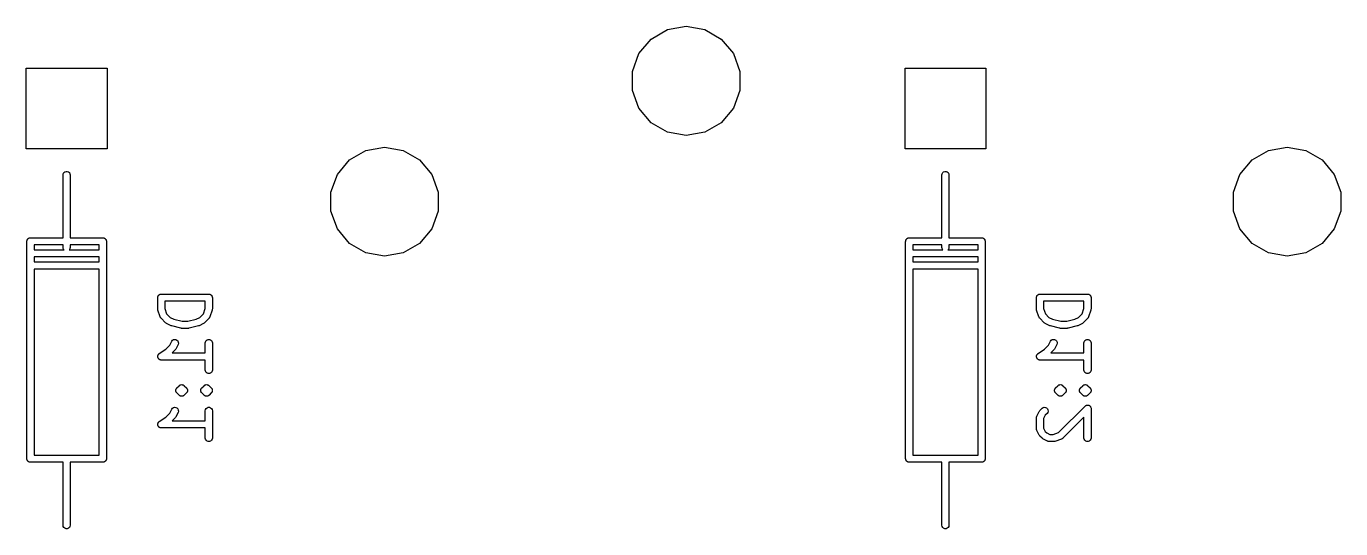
# Model space of a CAD drawing. Extents: x 17 to 273, y -105 to -8.
# Drawn here: x 48.65 to 76.32, y -83.34 to -72.77 of the extents above; entities that cross this region are included whole.
import ezdxf

# ---------------------------------------------------------------- set-up
doc = ezdxf.new("R2010")
doc.units = 0
doc.header["$MEASUREMENT"] = 0
doc.layers.add('BLACK', color=7, linetype='CONTINUOUS')

msp = doc.modelspace()

# ---------------------------------------------------------------- linework, layer by layer
at = {"layer": 'Black'}
for p, q in [((62.1476, -72.8418), (62.54, -72.7726)), ((62.54, -72.7726), (62.9324, -72.8418)), ((61.5464, -73.3463), (61.8025, -73.0411)), ((61.8025, -73.0411), (62.1476, -72.8418)), ((62.9324, -72.8418), (63.2775, -73.0411)), ((63.2775, -73.0411), (63.5336, -73.3463)), ((61.4101, -73.7208), (61.5464, -73.3463)), ((63.5336, -73.3463), (63.6699, -73.7208)), ((48.6478, -75.3501), (48.6478, -73.6509)), ((48.6478, -73.6509), (50.3471, -73.6509)), ((50.3471, -73.6509), (50.3471, -75.3501)), ((61.4101, -74.1192), (61.4101, -73.7208)), ((63.6699, -73.7208), (63.6699, -74.1192)), ((67.1478, -75.3501), (67.1478, -73.6509)), ((67.1478, -73.6509), (68.8471, -73.6509)), ((68.8471, -73.6509), (68.8471, -75.3501)), ((61.5464, -74.4937), (61.4101, -74.1192)), ((63.6699, -74.1192), (63.5336, -74.4937)), ((61.8025, -74.7989), (61.5464, -74.4937)), ((63.5336, -74.4937), (63.2775, -74.7989)), ((62.1476, -74.9982), (61.8025, -74.7989)), ((63.2775, -74.7989), (62.9324, -74.9982)), ((62.54, -75.0674), (62.1476, -74.9982)), ((62.9324, -74.9982), (62.54, -75.0674)), ((50.3471, -75.3501), (48.6478, -75.3501)), ((55.4525, -75.5811), (55.7976, -75.3818)), ((55.7976, -75.3818), (56.19, -75.3126)), ((56.19, -75.3126), (56.5824, -75.3818)), ((56.5824, -75.3818), (56.9275, -75.5811)), ((68.8471, -75.3501), (67.1478, -75.3501)), ((74.4525, -75.5811), (74.7976, -75.3818)), ((74.7976, -75.3818), (75.19, -75.3126)), ((75.19, -75.3126), (75.5824, -75.3818)), ((75.5824, -75.3818), (75.9275, -75.5811)), ((55.1964, -75.8863), (55.4525, -75.5811)), ((56.9275, -75.5811), (57.1836, -75.8863)), ((74.1964, -75.8863), (74.4525, -75.5811)), ((75.9275, -75.5811), (76.1836, -75.8863)), ((49.4225, -75.8975), (49.427, -75.8719)), ((49.4225, -77.2195), (49.4225, -75.8975)), ((49.427, -75.8719), (49.44, -75.8493)), ((49.44, -75.8493), (49.46, -75.8326)), ((49.46, -75.8326), (49.4844, -75.8237)), ((49.4844, -75.8237), (49.5105, -75.8237)), ((49.5105, -75.8237), (49.535, -75.8326)), ((49.535, -75.8326), (49.5549, -75.8493)), ((49.5549, -75.8493), (49.5679, -75.8719)), ((49.5679, -75.8719), (49.5725, -75.8975)), ((49.5725, -75.8975), (49.5725, -77.2195)), ((55.0601, -76.2608), (55.1964, -75.8863)), ((57.1836, -75.8863), (57.3199, -76.2608)), ((67.9225, -75.8975), (67.927, -75.8719)), ((67.9225, -77.2195), (67.9225, -75.8975)), ((67.927, -75.8719), (67.94, -75.8493)), ((67.94, -75.8493), (67.96, -75.8326)), ((67.96, -75.8326), (67.9844, -75.8237)), ((67.9844, -75.8237), (68.0105, -75.8237)), ((68.0105, -75.8237), (68.035, -75.8326)), ((68.035, -75.8326), (68.0549, -75.8493)), ((68.0549, -75.8493), (68.0679, -75.8719)), ((68.0679, -75.8719), (68.0725, -75.8975)), ((68.0725, -75.8975), (68.0725, -77.2195)), ((74.0601, -76.2608), (74.1964, -75.8863)), ((76.1836, -75.8863), (76.3199, -76.2608)), ((55.0601, -76.6592), (55.0601, -76.2608)), ((57.3199, -76.2608), (57.3199, -76.6592)), ((74.0601, -76.6592), (74.0601, -76.2608)), ((76.3199, -76.2608), (76.3199, -76.6592)), ((55.1964, -77.0337), (55.0601, -76.6592)), ((57.3199, -76.6592), (57.1836, -77.0337)), ((74.1964, -77.0337), (74.0601, -76.6592)), ((76.3199, -76.6592), (76.1836, -77.0337)), ((55.4525, -77.3389), (55.1964, -77.0337)), ((57.1836, -77.0337), (56.9275, -77.3389)), ((74.4525, -77.3389), (74.1964, -77.0337)), ((76.1836, -77.0337), (75.9275, -77.3389)), ((48.6605, -77.2945), (48.6616, -77.2881)), ((48.6605, -81.8665), (48.6605, -77.2945)), ((48.6616, -77.2815), (48.6638, -77.2753)), ((48.6616, -77.2881), (48.6616, -77.2815)), ((48.6638, -77.2753), (48.665, -77.2689)), ((48.665, -77.2689), (48.6683, -77.2632)), ((48.6683, -77.2632), (48.6705, -77.257)), ((48.6705, -77.257), (48.6747, -77.252)), ((48.6747, -77.252), (48.678, -77.2463)), ((48.678, -77.2463), (48.683, -77.2421)), ((48.683, -77.2421), (48.6873, -77.2371)), ((48.6873, -77.2371), (48.6929, -77.2338)), ((48.6929, -77.2338), (48.698, -77.2296)), ((48.698, -77.2296), (48.7041, -77.2273)), ((48.7041, -77.2273), (48.7098, -77.224)), ((48.7098, -77.224), (48.7163, -77.2229)), ((48.7163, -77.2229), (48.7224, -77.2207)), ((48.7224, -77.2207), (48.729, -77.2207)), ((48.729, -77.2207), (48.7355, -77.2195)), ((48.7355, -77.2195), (49.4225, -77.2195)), ((48.8105, -77.3695), (48.8105, -77.4735)), ((49.4225, -77.3695), (48.8105, -77.3695)), ((48.8105, -77.4735), (49.4445, -77.4735)), ((49.4225, -77.4215), (49.4225, -77.3695)), ((49.427, -77.4472), (49.4225, -77.4215)), ((49.44, -77.4697), (49.427, -77.4472)), ((49.4445, -77.4735), (49.44, -77.4697)), ((49.5549, -77.4697), (49.5504, -77.4735)), ((49.5504, -77.4735), (50.1845, -77.4735)), ((49.5679, -77.4472), (49.5549, -77.4697)), ((49.5725, -77.4215), (49.5679, -77.4472)), ((49.5725, -77.2195), (50.2595, -77.2195)), ((49.5725, -77.3695), (49.5725, -77.4215)), ((50.1845, -77.3695), (49.5725, -77.3695)), ((50.1845, -77.4735), (50.1845, -77.3695)), ((50.2595, -77.2195), (50.2659, -77.2207)), ((50.2659, -77.2207), (50.2725, -77.2207)), ((50.2725, -77.2207), (50.2787, -77.2229)), ((50.2787, -77.2229), (50.2851, -77.224)), ((50.2851, -77.224), (50.2908, -77.2273)), ((50.2908, -77.2273), (50.297, -77.2296)), ((50.297, -77.2296), (50.302, -77.2338)), ((50.302, -77.2338), (50.3077, -77.2371)), ((50.3077, -77.2371), (50.3119, -77.2421)), ((50.3119, -77.2421), (50.3169, -77.2463)), ((50.3169, -77.2463), (50.3202, -77.252)), ((50.3202, -77.252), (50.3244, -77.257)), ((50.3244, -77.257), (50.3267, -77.2632)), ((50.3267, -77.2632), (50.3299, -77.2689)), ((50.3299, -77.2689), (50.3311, -77.2753)), ((50.3311, -77.2753), (50.3333, -77.2815)), ((50.3333, -77.2815), (50.3333, -77.2881)), ((50.3333, -77.2881), (50.3345, -77.2945)), ((50.3345, -77.2945), (50.3345, -81.8665)), ((55.7976, -77.5382), (55.4525, -77.3389)), ((56.9275, -77.3389), (56.5824, -77.5382)), ((67.1605, -77.2945), (67.1616, -77.2881)), ((67.1605, -81.8665), (67.1605, -77.2945)), ((67.1616, -77.2815), (67.1638, -77.2753)), ((67.1616, -77.2881), (67.1616, -77.2815)), ((67.1638, -77.2753), (67.165, -77.2689)), ((67.165, -77.2689), (67.1683, -77.2632)), ((67.1683, -77.2632), (67.1705, -77.257)), ((67.1705, -77.257), (67.1747, -77.252)), ((67.1747, -77.252), (67.178, -77.2463)), ((67.178, -77.2463), (67.183, -77.2421)), ((67.183, -77.2421), (67.1873, -77.2371)), ((67.1873, -77.2371), (67.1929, -77.2338)), ((67.1929, -77.2338), (67.198, -77.2296)), ((67.198, -77.2296), (67.2041, -77.2273)), ((67.2041, -77.2273), (67.2098, -77.224)), ((67.2098, -77.224), (67.2163, -77.2229)), ((67.2163, -77.2229), (67.2224, -77.2207)), ((67.2224, -77.2207), (67.229, -77.2207)), ((67.229, -77.2207), (67.2355, -77.2195)), ((67.2355, -77.2195), (67.9225, -77.2195)), ((67.3105, -77.3695), (67.3105, -77.4735)), ((67.9225, -77.3695), (67.3105, -77.3695)), ((67.3105, -77.4735), (67.9445, -77.4735)), ((67.9225, -77.4215), (67.9225, -77.3695)), ((67.927, -77.4472), (67.9225, -77.4215)), ((67.94, -77.4697), (67.927, -77.4472)), ((67.9445, -77.4735), (67.94, -77.4697)), ((68.0549, -77.4697), (68.0504, -77.4735)), ((68.0504, -77.4735), (68.6845, -77.4735)), ((68.0679, -77.4472), (68.0549, -77.4697)), ((68.0725, -77.4215), (68.0679, -77.4472)), ((68.0725, -77.2195), (68.7595, -77.2195)), ((68.0725, -77.3695), (68.0725, -77.4215)), ((68.6845, -77.3695), (68.0725, -77.3695)), ((68.6845, -77.4735), (68.6845, -77.3695)), ((68.7595, -77.2195), (68.7659, -77.2207)), ((68.7659, -77.2207), (68.7725, -77.2207)), ((68.7725, -77.2207), (68.7787, -77.2229)), ((68.7787, -77.2229), (68.7851, -77.224)), ((68.7851, -77.224), (68.7908, -77.2273)), ((68.7908, -77.2273), (68.797, -77.2296)), ((68.797, -77.2296), (68.802, -77.2338)), ((68.802, -77.2338), (68.8077, -77.2371)), ((68.8077, -77.2371), (68.8119, -77.2421)), ((68.8119, -77.2421), (68.8169, -77.2463)), ((68.8169, -77.2463), (68.8202, -77.252)), ((68.8202, -77.252), (68.8244, -77.257)), ((68.8244, -77.257), (68.8267, -77.2632)), ((68.8267, -77.2632), (68.8299, -77.2689)), ((68.8299, -77.2689), (68.8311, -77.2753)), ((68.8311, -77.2753), (68.8333, -77.2815)), ((68.8333, -77.2815), (68.8333, -77.2881)), ((68.8333, -77.2881), (68.8345, -77.2945)), ((68.8345, -77.2945), (68.8345, -81.8665)), ((74.7976, -77.5382), (74.4525, -77.3389)), ((75.9275, -77.3389), (75.5824, -77.5382)), ((48.8105, -77.6235), (48.8105, -77.7275)), ((50.1845, -77.6235), (48.8105, -77.6235)), ((48.8105, -77.7275), (50.1845, -77.7275)), ((50.1845, -77.7275), (50.1845, -77.6235)), ((56.19, -77.6074), (55.7976, -77.5382)), ((56.5824, -77.5382), (56.19, -77.6074)), ((67.3105, -77.6235), (67.3105, -77.7275)), ((68.6845, -77.6235), (67.3105, -77.6235)), ((67.3105, -77.7275), (68.6845, -77.7275)), ((68.6845, -77.7275), (68.6845, -77.6235)), ((75.19, -77.6074), (74.7976, -77.5382)), ((75.5824, -77.5382), (75.19, -77.6074)), ((48.8105, -77.8775), (48.8105, -81.7915)), ((50.1845, -77.8775), (48.8105, -77.8775)), ((50.1845, -81.7915), (50.1845, -77.8775)), ((67.3105, -77.8775), (67.3105, -81.7915)), ((68.6845, -77.8775), (67.3105, -77.8775)), ((68.6845, -81.7915), (68.6845, -77.8775)), ((51.4148, -78.4781), (51.416, -78.4717)), ((51.4148, -78.7162), (51.4148, -78.4781)), ((51.416, -78.4651), (51.4182, -78.4589)), ((51.416, -78.4717), (51.416, -78.4651)), ((51.4182, -78.4589), (51.4194, -78.4525)), ((51.4194, -78.4525), (51.4226, -78.4468)), ((51.4226, -78.4468), (51.4249, -78.4406)), ((51.4249, -78.4406), (51.4291, -78.4356)), ((51.4291, -78.4356), (51.4324, -78.4299)), ((51.4324, -78.4299), (51.4374, -78.4257)), ((51.4374, -78.4257), (51.4416, -78.4207)), ((51.4416, -78.4207), (51.4473, -78.4174)), ((51.4473, -78.4174), (51.4523, -78.4132)), ((51.4523, -78.4132), (51.4585, -78.4109)), ((51.4585, -78.4109), (51.4642, -78.4077)), ((51.4642, -78.4077), (51.4706, -78.4065)), ((51.4706, -78.4065), (51.4768, -78.4043)), ((51.4768, -78.4043), (51.4834, -78.4043)), ((51.4834, -78.4043), (51.4898, -78.4031)), ((51.4898, -78.4031), (52.4898, -78.4031)), ((51.5648, -78.5531), (51.5648, -78.7041)), ((52.4148, -78.5531), (51.5648, -78.5531)), ((52.4148, -78.7041), (52.4148, -78.5531)), ((52.4898, -78.4031), (52.4963, -78.4043)), ((52.4963, -78.4043), (52.5029, -78.4043)), ((52.5029, -78.4043), (52.509, -78.4065)), ((52.509, -78.4065), (52.5155, -78.4077)), ((52.5155, -78.4077), (52.5212, -78.4109)), ((52.5212, -78.4109), (52.5273, -78.4132)), ((52.5273, -78.4132), (52.5324, -78.4174)), ((52.5324, -78.4174), (52.538, -78.4207)), ((52.538, -78.4207), (52.5423, -78.4257)), ((52.5423, -78.4257), (52.5473, -78.4299)), ((52.5473, -78.4299), (52.5506, -78.4356)), ((52.5506, -78.4356), (52.5548, -78.4406)), ((52.5548, -78.4406), (52.557, -78.4468)), ((52.557, -78.4468), (52.5603, -78.4525)), ((52.5603, -78.4525), (52.5615, -78.4589)), ((52.5615, -78.4589), (52.5637, -78.4651)), ((52.5637, -78.4651), (52.5637, -78.4717)), ((52.5637, -78.4717), (52.5648, -78.4781)), ((52.5648, -78.4781), (52.5648, -78.7162)), ((69.9148, -78.4781), (69.916, -78.4717)), ((69.9148, -78.7162), (69.9148, -78.4781)), ((69.916, -78.4651), (69.9182, -78.4589)), ((69.916, -78.4717), (69.916, -78.4651)), ((69.9182, -78.4589), (69.9194, -78.4525)), ((69.9194, -78.4525), (69.9226, -78.4468)), ((69.9226, -78.4468), (69.9249, -78.4406)), ((69.9249, -78.4406), (69.9291, -78.4356)), ((69.9291, -78.4356), (69.9324, -78.4299)), ((69.9324, -78.4299), (69.9374, -78.4257)), ((69.9374, -78.4257), (69.9416, -78.4207)), ((69.9416, -78.4207), (69.9473, -78.4174)), ((69.9473, -78.4174), (69.9523, -78.4132)), ((69.9523, -78.4132), (69.9585, -78.4109)), ((69.9585, -78.4109), (69.9642, -78.4077)), ((69.9642, -78.4077), (69.9706, -78.4065)), ((69.9706, -78.4065), (69.9768, -78.4043)), ((69.9768, -78.4043), (69.9834, -78.4043)), ((69.9834, -78.4043), (69.9898, -78.4031)), ((69.9898, -78.4031), (70.9898, -78.4031)), ((70.0648, -78.5531), (70.0648, -78.7041)), ((70.9148, -78.5531), (70.0648, -78.5531)), ((70.9148, -78.7041), (70.9148, -78.5531)), ((70.9898, -78.4031), (70.9963, -78.4043)), ((70.9963, -78.4043), (71.0029, -78.4043)), ((71.0029, -78.4043), (71.009, -78.4065)), ((71.009, -78.4065), (71.0155, -78.4077)), ((71.0155, -78.4077), (71.0212, -78.4109)), ((71.0212, -78.4109), (71.0273, -78.4132)), ((71.0273, -78.4132), (71.0324, -78.4174)), ((71.0324, -78.4174), (71.038, -78.4207)), ((71.038, -78.4207), (71.0423, -78.4257)), ((71.0423, -78.4257), (71.0473, -78.4299)), ((71.0473, -78.4299), (71.0506, -78.4356)), ((71.0506, -78.4356), (71.0548, -78.4406)), ((71.0548, -78.4406), (71.057, -78.4468)), ((71.057, -78.4468), (71.0603, -78.4525)), ((71.0603, -78.4525), (71.0615, -78.4589)), ((71.0615, -78.4589), (71.0637, -78.4651)), ((71.0637, -78.4651), (71.0637, -78.4717)), ((71.0637, -78.4717), (71.0648, -78.4781)), ((71.0648, -78.4781), (71.0648, -78.7162)), ((51.4169, -78.7281), (51.4148, -78.7162)), ((51.4187, -78.74), (51.4169, -78.7281)), ((51.4663, -78.8828), (51.4187, -78.74)), ((51.5648, -78.7041), (51.603, -78.8186)), ((51.603, -78.8186), (51.6771, -78.8927)), ((52.3026, -78.8927), (52.3767, -78.8186)), ((52.3767, -78.8186), (52.4148, -78.7041)), ((52.561, -78.74), (52.5134, -78.8828)), ((52.5628, -78.7281), (52.561, -78.74)), ((52.5648, -78.7162), (52.5628, -78.7281)), ((69.9169, -78.7281), (69.9148, -78.7162)), ((69.9187, -78.74), (69.9169, -78.7281)), ((69.9663, -78.8828), (69.9187, -78.74)), ((70.0648, -78.7041), (70.103, -78.8186)), ((70.103, -78.8186), (70.1771, -78.8927)), ((70.8026, -78.8927), (70.8767, -78.8186)), ((70.8767, -78.8186), (70.9148, -78.7041)), ((71.061, -78.74), (71.0134, -78.8828)), ((71.0628, -78.7281), (71.061, -78.74)), ((71.0648, -78.7162), (71.0628, -78.7281)), ((51.4684, -78.8866), (51.4663, -78.8828)), ((51.4695, -78.8908), (51.4684, -78.8866)), ((51.4745, -78.898), (51.4695, -78.8908)), ((51.4787, -78.9057), (51.4745, -78.898)), ((51.4819, -78.9086), (51.4787, -78.9057)), ((51.4844, -78.9121), (51.4819, -78.9086)), ((51.5797, -79.0074), (51.4844, -78.9121)), ((51.5895, -79.0143), (51.5797, -79.0074)), ((51.5992, -79.0214), (51.5895, -79.0143)), ((51.6944, -79.069), (51.5992, -79.0214)), ((51.6771, -78.8927), (51.7541, -78.9312)), ((51.7023, -79.0714), (51.6944, -79.069)), ((51.7097, -79.0747), (51.7023, -79.0714)), ((51.9002, -79.1223), (51.7097, -79.0747)), ((51.7541, -78.9312), (51.9276, -78.9746)), ((51.9094, -79.123), (51.9002, -79.1223)), ((51.9184, -79.1246), (51.9094, -79.123)), ((52.0613, -79.1246), (51.9184, -79.1246)), ((51.9276, -78.9746), (52.052, -78.9746)), ((52.052, -78.9746), (52.2256, -78.9312)), ((52.0703, -79.123), (52.0613, -79.1246)), ((52.0795, -79.1223), (52.0703, -79.123)), ((52.2699, -79.0747), (52.0795, -79.1223)), ((52.2256, -78.9312), (52.3026, -78.8927)), ((52.2774, -79.0714), (52.2699, -79.0747)), ((52.2853, -79.069), (52.2774, -79.0714)), ((52.3805, -79.0214), (52.2853, -79.069)), ((52.3902, -79.0142), (52.3805, -79.0214)), ((52.4, -79.0074), (52.3902, -79.0142)), ((52.4953, -78.9121), (52.4, -79.0074)), ((52.4977, -78.9086), (52.4953, -78.9121)), ((52.501, -78.9057), (52.4977, -78.9086)), ((52.5052, -78.898), (52.501, -78.9057)), ((52.5102, -78.8908), (52.5052, -78.898)), ((52.5113, -78.8866), (52.5102, -78.8908)), ((52.5134, -78.8828), (52.5113, -78.8866)), ((69.9684, -78.8866), (69.9663, -78.8828)), ((69.9695, -78.8908), (69.9684, -78.8866)), ((69.9745, -78.898), (69.9695, -78.8908)), ((69.9787, -78.9057), (69.9745, -78.898)), ((69.9819, -78.9086), (69.9787, -78.9057)), ((69.9844, -78.9121), (69.9819, -78.9086)), ((70.0797, -79.0074), (69.9844, -78.9121)), ((70.0895, -79.0143), (70.0797, -79.0074)), ((70.0992, -79.0214), (70.0895, -79.0143)), ((70.1944, -79.069), (70.0992, -79.0214)), ((70.1771, -78.8927), (70.2541, -78.9312)), ((70.2023, -79.0714), (70.1944, -79.069)), ((70.2097, -79.0747), (70.2023, -79.0714)), ((70.4002, -79.1223), (70.2097, -79.0747)), ((70.2541, -78.9312), (70.4276, -78.9746)), ((70.4094, -79.123), (70.4002, -79.1223)), ((70.4184, -79.1246), (70.4094, -79.123)), ((70.5613, -79.1246), (70.4184, -79.1246)), ((70.4276, -78.9746), (70.552, -78.9746)), ((70.552, -78.9746), (70.7256, -78.9312)), ((70.5703, -79.123), (70.5613, -79.1246)), ((70.5795, -79.1223), (70.5703, -79.123)), ((70.7699, -79.0747), (70.5795, -79.1223)), ((70.7256, -78.9312), (70.8026, -78.8927)), ((70.7774, -79.0714), (70.7699, -79.0747)), ((70.7853, -79.069), (70.7774, -79.0714)), ((70.8805, -79.0214), (70.7853, -79.069)), ((70.8902, -79.0142), (70.8805, -79.0214)), ((70.9, -79.0074), (70.8902, -79.0142)), ((70.9953, -78.9121), (70.9, -79.0074)), ((70.9977, -78.9086), (70.9953, -78.9121)), ((71.001, -78.9057), (70.9977, -78.9086)), ((71.0052, -78.898), (71.001, -78.9057)), ((71.0102, -78.8908), (71.0052, -78.898)), ((71.0113, -78.8866), (71.0102, -78.8908)), ((71.0134, -78.8828), (71.0113, -78.8866)), ((51.6663, -79.4813), (51.7085, -79.397)), ((51.7085, -79.397), (51.724, -79.3761)), ((51.724, -79.3761), (51.7457, -79.3617)), ((51.7457, -79.3617), (51.7711, -79.3557)), ((51.7711, -79.3557), (51.7969, -79.3586)), ((51.7969, -79.3586), (51.8202, -79.3703)), ((51.8202, -79.3703), (51.8381, -79.3892)), ((51.8381, -79.3892), (51.8485, -79.4131)), ((51.8485, -79.4131), (51.8501, -79.4391)), ((52.4148, -79.4305), (52.4194, -79.4049)), ((52.4194, -79.4049), (52.4324, -79.3823)), ((52.4324, -79.3823), (52.4523, -79.3656)), ((52.4523, -79.3656), (52.4768, -79.3567)), ((52.4768, -79.3567), (52.5029, -79.3567)), ((52.5029, -79.3567), (52.5273, -79.3656)), ((52.5273, -79.3656), (52.5473, -79.3823)), ((52.5473, -79.3823), (52.5603, -79.4049)), ((52.5603, -79.4049), (52.5648, -79.4305)), ((70.1663, -79.4813), (70.2085, -79.397)), ((70.2085, -79.397), (70.224, -79.3761)), ((70.224, -79.3761), (70.2457, -79.3617)), ((70.2457, -79.3617), (70.2711, -79.3557)), ((70.2711, -79.3557), (70.2969, -79.3586)), ((70.2969, -79.3586), (70.3202, -79.3703)), ((70.3202, -79.3703), (70.3381, -79.3892)), ((70.3381, -79.3892), (70.3485, -79.4131)), ((70.3485, -79.4131), (70.3501, -79.4391)), ((70.9148, -79.4305), (70.9194, -79.4049)), ((70.9194, -79.4049), (70.9324, -79.3823)), ((70.9324, -79.3823), (70.9523, -79.3656)), ((70.9523, -79.3656), (70.9768, -79.3567)), ((70.9768, -79.3567), (71.0029, -79.3567)), ((71.0029, -79.3567), (71.0273, -79.3656)), ((71.0273, -79.3656), (71.0473, -79.3823)), ((71.0473, -79.3823), (71.0603, -79.4049)), ((71.0603, -79.4049), (71.0648, -79.4305)), ((51.4174, -79.6993), (51.4179, -79.6952)), ((51.4179, -79.6952), (51.4218, -79.6871)), ((51.4218, -79.6871), (51.4249, -79.6787)), ((51.4249, -79.6787), (51.4276, -79.6755)), ((51.4276, -79.6755), (51.4294, -79.6718)), ((51.4294, -79.6718), (51.4359, -79.6656)), ((51.4359, -79.6656), (51.4416, -79.6588)), ((51.4416, -79.6588), (51.4452, -79.6567)), ((51.4452, -79.6567), (51.4482, -79.6538)), ((51.4482, -79.6538), (51.5849, -79.5627)), ((51.5849, -79.5627), (51.6663, -79.4813)), ((51.781, -79.5788), (51.7185, -79.6412)), ((51.7185, -79.6412), (52.4148, -79.6412)), ((51.7879, -79.5689), (51.781, -79.5788)), ((51.795, -79.5593), (51.7879, -79.5689)), ((51.8426, -79.4641), (51.795, -79.5593)), ((51.8501, -79.4391), (51.8426, -79.4641)), ((52.4148, -79.6412), (52.4148, -79.4305)), ((52.5648, -79.4305), (52.5648, -80.0019)), ((69.9174, -79.6993), (69.9179, -79.6952)), ((69.9179, -79.6952), (69.9218, -79.6871)), ((69.9218, -79.6871), (69.9249, -79.6787)), ((69.9249, -79.6787), (69.9276, -79.6755)), ((69.9276, -79.6755), (69.9294, -79.6718)), ((69.9294, -79.6718), (69.9359, -79.6656)), ((69.9359, -79.6656), (69.9416, -79.6588)), ((69.9416, -79.6588), (69.9452, -79.6567)), ((69.9452, -79.6567), (69.9482, -79.6538)), ((69.9482, -79.6538), (70.0849, -79.5627)), ((70.0849, -79.5627), (70.1663, -79.4813)), ((70.281, -79.5788), (70.2185, -79.6412)), ((70.2185, -79.6412), (70.9148, -79.6412)), ((70.2879, -79.5689), (70.281, -79.5788)), ((70.295, -79.5593), (70.2879, -79.5689)), ((70.3426, -79.4641), (70.295, -79.5593)), ((70.3501, -79.4391), (70.3426, -79.4641)), ((70.9148, -79.6412), (70.9148, -79.4305)), ((71.0648, -79.4305), (71.0648, -80.0019)), ((51.415, -79.7211), (51.416, -79.7122)), ((51.416, -79.7251), (51.415, -79.7211)), ((51.416, -79.7032), (51.4174, -79.6993)), ((51.416, -79.7122), (51.416, -79.7032)), ((51.416, -79.7293), (51.416, -79.7251)), ((51.419, -79.7377), (51.416, -79.7293)), ((51.4212, -79.7464), (51.419, -79.7377)), ((51.4235, -79.7498), (51.4212, -79.7464)), ((51.4249, -79.7537), (51.4235, -79.7498)), ((51.4306, -79.7606), (51.4249, -79.7537)), ((51.4356, -79.768), (51.4306, -79.7606)), ((51.439, -79.7705), (51.4356, -79.768)), ((51.4416, -79.7737), (51.439, -79.7705)), ((51.4494, -79.7782), (51.4416, -79.7737)), ((51.4566, -79.7835), (51.4494, -79.7782)), ((51.4606, -79.7846), (51.4566, -79.7835)), ((51.4642, -79.7867), (51.4606, -79.7846)), ((51.473, -79.7883), (51.4642, -79.7867)), ((51.4816, -79.7908), (51.473, -79.7883)), ((51.4857, -79.7905), (51.4816, -79.7908)), ((51.4898, -79.7912), (51.4857, -79.7905)), ((52.4148, -79.7912), (51.4898, -79.7912)), ((52.4148, -80.0019), (52.4148, -79.7912)), ((69.915, -79.7211), (69.916, -79.7122)), ((69.916, -79.7251), (69.915, -79.7211)), ((69.916, -79.7032), (69.9174, -79.6993)), ((69.916, -79.7122), (69.916, -79.7032)), ((69.916, -79.7293), (69.916, -79.7251)), ((69.919, -79.7377), (69.916, -79.7293)), ((69.9212, -79.7464), (69.919, -79.7377)), ((69.9235, -79.7498), (69.9212, -79.7464)), ((69.9249, -79.7537), (69.9235, -79.7498)), ((69.9306, -79.7606), (69.9249, -79.7537)), ((69.9356, -79.768), (69.9306, -79.7606)), ((69.939, -79.7705), (69.9356, -79.768)), ((69.9416, -79.7737), (69.939, -79.7705)), ((69.9494, -79.7782), (69.9416, -79.7737)), ((69.9566, -79.7835), (69.9494, -79.7782)), ((69.9606, -79.7846), (69.9566, -79.7835)), ((69.9642, -79.7867), (69.9606, -79.7846)), ((69.973, -79.7883), (69.9642, -79.7867)), ((69.9816, -79.7908), (69.973, -79.7883)), ((69.9857, -79.7905), (69.9816, -79.7908)), ((69.9898, -79.7912), (69.9857, -79.7905)), ((70.9148, -79.7912), (69.9898, -79.7912)), ((70.9148, -80.0019), (70.9148, -79.7912)), ((52.4194, -80.0276), (52.4148, -80.0019)), ((52.4324, -80.0502), (52.4194, -80.0276)), ((52.4523, -80.0669), (52.4324, -80.0502)), ((52.4768, -80.0758), (52.4523, -80.0669)), ((52.5029, -80.0758), (52.4768, -80.0758)), ((52.5273, -80.0669), (52.5029, -80.0758)), ((52.5473, -80.0502), (52.5273, -80.0669)), ((52.5603, -80.0276), (52.5473, -80.0502)), ((52.5648, -80.0019), (52.5603, -80.0276)), ((70.9194, -80.0276), (70.9148, -80.0019)), ((70.9324, -80.0502), (70.9194, -80.0276)), ((70.9523, -80.0669), (70.9324, -80.0502)), ((70.9768, -80.0758), (70.9523, -80.0669)), ((71.0029, -80.0758), (70.9768, -80.0758)), ((71.0273, -80.0669), (71.0029, -80.0758)), ((71.0473, -80.0502), (71.0273, -80.0669)), ((71.0603, -80.0276), (71.0473, -80.0502)), ((71.0648, -80.0019), (71.0603, -80.0276)), ((51.7961, -80.424), (51.7969, -80.4208)), ((51.7967, -80.4305), (51.7961, -80.424)), ((51.7961, -80.4371), (51.7967, -80.4305)), ((51.7969, -80.4402), (51.7961, -80.4371)), ((51.7969, -80.4175), (51.7981, -80.4144)), ((51.7969, -80.4208), (51.7969, -80.4175)), ((51.7969, -80.4435), (51.7969, -80.4402)), ((51.7981, -80.4466), (51.7969, -80.4435)), ((51.7981, -80.4144), (51.7983, -80.4111)), ((51.7983, -80.4499), (51.7981, -80.4466)), ((51.7983, -80.4111), (51.8011, -80.4052)), ((51.8011, -80.4559), (51.7983, -80.4499)), ((51.8011, -80.4052), (51.8028, -80.3988)), ((51.8028, -80.4622), (51.8011, -80.4559)), ((51.8028, -80.3988), (51.8047, -80.3961)), ((51.8047, -80.4649), (51.8028, -80.4622)), ((51.8047, -80.3961), (51.8058, -80.393)), ((51.8058, -80.468), (51.8047, -80.4649)), ((51.8058, -80.393), (51.808, -80.3905)), ((51.808, -80.4705), (51.8058, -80.468)), ((51.808, -80.3905), (51.8094, -80.3875)), ((51.8094, -80.4735), (51.808, -80.4705)), ((51.8094, -80.3875), (51.814, -80.3829)), ((51.814, -80.4782), (51.8094, -80.4735)), ((51.814, -80.3829), (51.8178, -80.3775)), ((51.8178, -80.4836), (51.814, -80.4782)), ((51.8178, -80.3775), (51.8654, -80.3299)), ((51.8654, -80.5312), (51.8178, -80.4836)), ((51.8654, -80.3299), (51.8708, -80.3261)), ((51.8708, -80.3261), (51.8754, -80.3215)), ((51.8754, -80.3215), (51.8813, -80.3187)), ((51.8813, -80.3187), (51.8867, -80.3149)), ((51.8867, -80.3149), (51.893, -80.3132)), ((51.893, -80.3132), (51.899, -80.3105)), ((51.899, -80.3105), (51.9055, -80.3099)), ((51.9055, -80.3099), (51.9119, -80.3082)), ((51.9119, -80.3082), (51.9184, -80.3088)), ((51.9184, -80.3088), (51.9249, -80.3082)), ((51.9249, -80.3082), (51.9313, -80.3099)), ((51.9313, -80.3099), (51.9378, -80.3105)), ((51.9378, -80.3105), (51.9438, -80.3132)), ((51.9438, -80.3132), (51.9501, -80.3149)), ((51.9501, -80.3149), (51.9555, -80.3187)), ((51.9555, -80.3187), (51.9614, -80.3215)), ((51.9614, -80.3215), (51.9661, -80.3261)), ((51.9661, -80.3261), (51.9714, -80.3299)), ((51.9714, -80.3299), (52.0191, -80.3775)), ((52.0191, -80.4836), (51.9714, -80.5312)), ((52.0191, -80.3775), (52.0228, -80.3829)), ((52.0228, -80.4782), (52.0191, -80.4836)), ((52.0228, -80.3829), (52.0275, -80.3875)), ((52.0275, -80.4735), (52.0228, -80.4782)), ((52.0275, -80.3875), (52.0289, -80.3905)), ((52.0289, -80.4705), (52.0275, -80.4735)), ((52.0289, -80.3905), (52.031, -80.393)), ((52.031, -80.468), (52.0289, -80.4705)), ((52.031, -80.393), (52.0321, -80.3961)), ((52.0321, -80.4649), (52.031, -80.468)), ((52.0321, -80.3961), (52.034, -80.3988)), ((52.034, -80.4622), (52.0321, -80.4649)), ((52.034, -80.3988), (52.0357, -80.4052)), ((52.0357, -80.4559), (52.034, -80.4622)), ((52.0357, -80.4052), (52.0385, -80.4111)), ((52.0385, -80.4499), (52.0357, -80.4559)), ((52.0385, -80.4111), (52.0388, -80.4144)), ((52.0388, -80.4466), (52.0385, -80.4499)), ((52.0388, -80.4144), (52.0399, -80.4175)), ((52.0399, -80.4435), (52.0388, -80.4466)), ((52.0399, -80.4175), (52.0399, -80.4208)), ((52.0399, -80.4208), (52.0407, -80.424)), ((52.0407, -80.4371), (52.0399, -80.4402)), ((52.0399, -80.4402), (52.0399, -80.4435)), ((52.0407, -80.424), (52.0402, -80.4305)), ((52.0402, -80.4305), (52.0407, -80.4371)), ((52.3199, -80.424), (52.3207, -80.4208)), ((52.3205, -80.4305), (52.3199, -80.424)), ((52.3199, -80.4371), (52.3205, -80.4305)), ((52.3207, -80.4402), (52.3199, -80.4371)), ((52.3207, -80.4175), (52.3219, -80.4144)), ((52.3207, -80.4208), (52.3207, -80.4175)), ((52.3207, -80.4435), (52.3207, -80.4402)), ((52.3219, -80.4466), (52.3207, -80.4435)), ((52.3219, -80.4144), (52.3222, -80.4111)), ((52.3222, -80.4499), (52.3219, -80.4466)), ((52.3222, -80.4111), (52.3249, -80.4052)), ((52.3249, -80.4559), (52.3222, -80.4499)), ((52.3249, -80.4052), (52.3266, -80.3988)), ((52.3266, -80.4622), (52.3249, -80.4559)), ((52.3266, -80.3988), (52.3285, -80.3961)), ((52.3285, -80.4649), (52.3266, -80.4622)), ((52.3285, -80.3961), (52.3297, -80.393)), ((52.3297, -80.468), (52.3285, -80.4649)), ((52.3297, -80.393), (52.3318, -80.3905)), ((52.3318, -80.4705), (52.3297, -80.468)), ((52.3318, -80.3905), (52.3332, -80.3875)), ((52.3332, -80.4735), (52.3318, -80.4705)), ((52.3332, -80.3875), (52.3378, -80.3829)), ((52.3378, -80.4782), (52.3332, -80.4735)), ((52.3378, -80.3829), (52.3416, -80.3775)), ((52.3416, -80.4836), (52.3378, -80.4782)), ((52.3416, -80.3775), (52.3892, -80.3299)), ((52.3892, -80.5312), (52.3416, -80.4836)), ((52.3892, -80.3299), (52.3946, -80.3261)), ((52.3946, -80.3261), (52.3992, -80.3215)), ((52.3992, -80.3215), (52.4052, -80.3187)), ((52.4052, -80.3187), (52.4105, -80.3149)), ((52.4105, -80.3149), (52.4169, -80.3132)), ((52.4169, -80.3132), (52.4228, -80.3105)), ((52.4228, -80.3105), (52.4294, -80.3099)), ((52.4294, -80.3099), (52.4357, -80.3082)), ((52.4357, -80.3082), (52.4422, -80.3088)), ((52.4422, -80.3088), (52.4488, -80.3082)), ((52.4488, -80.3082), (52.4551, -80.3099)), ((52.4551, -80.3099), (52.4616, -80.3105)), ((52.4616, -80.3105), (52.4676, -80.3132)), ((52.4676, -80.3132), (52.4739, -80.3149)), ((52.4739, -80.3149), (52.4793, -80.3187)), ((52.4793, -80.3187), (52.4852, -80.3215)), ((52.4852, -80.3215), (52.4899, -80.3261)), ((52.4899, -80.3261), (52.4953, -80.3299)), ((52.4953, -80.3299), (52.5429, -80.3775)), ((52.5429, -80.4836), (52.4953, -80.5312)), ((52.5429, -80.3775), (52.5466, -80.3829)), ((52.5466, -80.4782), (52.5429, -80.4836)), ((52.5466, -80.3829), (52.5513, -80.3875)), ((52.5513, -80.4735), (52.5466, -80.4782)), ((52.5513, -80.3875), (52.5527, -80.3905)), ((52.5527, -80.4705), (52.5513, -80.4735)), ((52.5527, -80.3905), (52.5548, -80.393)), ((52.5548, -80.468), (52.5527, -80.4705)), ((52.5548, -80.393), (52.5559, -80.3961)), ((52.5559, -80.4649), (52.5548, -80.468)), ((52.5559, -80.3961), (52.5578, -80.3988)), ((52.5578, -80.4622), (52.5559, -80.4649)), ((52.5578, -80.3988), (52.5595, -80.4052)), ((52.5595, -80.4559), (52.5578, -80.4622)), ((52.5595, -80.4052), (52.5623, -80.4111)), ((52.5623, -80.4499), (52.5595, -80.4559)), ((52.5623, -80.4111), (52.5626, -80.4144)), ((52.5626, -80.4466), (52.5623, -80.4499)), ((52.5626, -80.4144), (52.5637, -80.4175)), ((52.5637, -80.4435), (52.5626, -80.4466)), ((52.5637, -80.4175), (52.5637, -80.4208)), ((52.5637, -80.4208), (52.5646, -80.424)), ((52.5646, -80.4371), (52.5637, -80.4402)), ((52.5637, -80.4402), (52.5637, -80.4435)), ((52.5646, -80.424), (52.564, -80.4305)), ((52.564, -80.4305), (52.5646, -80.4371)), ((70.2961, -80.424), (70.2969, -80.4208)), ((70.2967, -80.4305), (70.2961, -80.424)), ((70.2961, -80.4371), (70.2967, -80.4305)), ((70.2969, -80.4402), (70.2961, -80.4371)), ((70.2969, -80.4175), (70.2981, -80.4144)), ((70.2969, -80.4208), (70.2969, -80.4175)), ((70.2969, -80.4435), (70.2969, -80.4402)), ((70.2981, -80.4466), (70.2969, -80.4435)), ((70.2981, -80.4144), (70.2983, -80.4111)), ((70.2983, -80.4499), (70.2981, -80.4466)), ((70.2983, -80.4111), (70.3011, -80.4052)), ((70.3011, -80.4559), (70.2983, -80.4499)), ((70.3011, -80.4052), (70.3028, -80.3988)), ((70.3028, -80.4622), (70.3011, -80.4559)), ((70.3028, -80.3988), (70.3047, -80.3961)), ((70.3047, -80.4649), (70.3028, -80.4622)), ((70.3047, -80.3961), (70.3058, -80.393)), ((70.3058, -80.468), (70.3047, -80.4649)), ((70.3058, -80.393), (70.308, -80.3905)), ((70.308, -80.4705), (70.3058, -80.468)), ((70.308, -80.3905), (70.3094, -80.3875)), ((70.3094, -80.4735), (70.308, -80.4705)), ((70.3094, -80.3875), (70.314, -80.3829)), ((70.314, -80.4782), (70.3094, -80.4735)), ((70.314, -80.3829), (70.3178, -80.3775)), ((70.3178, -80.4836), (70.314, -80.4782)), ((70.3178, -80.3775), (70.3654, -80.3299)), ((70.3654, -80.5312), (70.3178, -80.4836)), ((70.3654, -80.3299), (70.3708, -80.3261)), ((70.3708, -80.3261), (70.3754, -80.3215)), ((70.3754, -80.3215), (70.3813, -80.3187)), ((70.3813, -80.3187), (70.3867, -80.3149)), ((70.3867, -80.3149), (70.3931, -80.3132)), ((70.3931, -80.3132), (70.399, -80.3105)), ((70.399, -80.3105), (70.4055, -80.3099)), ((70.4055, -80.3099), (70.4119, -80.3082)), ((70.4119, -80.3082), (70.4184, -80.3088)), ((70.4184, -80.3088), (70.4249, -80.3082)), ((70.4249, -80.3082), (70.4313, -80.3099)), ((70.4313, -80.3099), (70.4378, -80.3105)), ((70.4378, -80.3105), (70.4438, -80.3132)), ((70.4438, -80.3132), (70.4501, -80.3149)), ((70.4501, -80.3149), (70.4555, -80.3187)), ((70.4555, -80.3187), (70.4614, -80.3215)), ((70.4614, -80.3215), (70.4661, -80.3261)), ((70.4661, -80.3261), (70.4714, -80.3299)), ((70.4714, -80.3299), (70.5191, -80.3775)), ((70.5191, -80.4836), (70.4714, -80.5312)), ((70.5191, -80.3775), (70.5228, -80.3829)), ((70.5228, -80.4782), (70.5191, -80.4836)), ((70.5228, -80.3829), (70.5275, -80.3875)), ((70.5275, -80.4735), (70.5228, -80.4782)), ((70.5275, -80.3875), (70.5289, -80.3905)), ((70.5289, -80.4705), (70.5275, -80.4735)), ((70.5289, -80.3905), (70.531, -80.393)), ((70.531, -80.468), (70.5289, -80.4705)), ((70.531, -80.393), (70.5321, -80.3961)), ((70.5321, -80.4649), (70.531, -80.468)), ((70.5321, -80.3961), (70.534, -80.3988)), ((70.534, -80.4622), (70.5321, -80.4649)), ((70.534, -80.3988), (70.5357, -80.4052)), ((70.5357, -80.4559), (70.534, -80.4622)), ((70.5357, -80.4052), (70.5385, -80.4111)), ((70.5385, -80.4499), (70.5357, -80.4559)), ((70.5385, -80.4111), (70.5388, -80.4144)), ((70.5388, -80.4466), (70.5385, -80.4499)), ((70.5388, -80.4144), (70.5399, -80.4175)), ((70.5399, -80.4435), (70.5388, -80.4466)), ((70.5399, -80.4175), (70.5399, -80.4208)), ((70.5399, -80.4208), (70.5407, -80.424)), ((70.5407, -80.4371), (70.5399, -80.4402)), ((70.5399, -80.4402), (70.5399, -80.4435)), ((70.5407, -80.424), (70.5402, -80.4305)), ((70.5402, -80.4305), (70.5407, -80.4371)), ((70.8199, -80.424), (70.8207, -80.4208)), ((70.8205, -80.4305), (70.8199, -80.424)), ((70.8199, -80.4371), (70.8205, -80.4305)), ((70.8207, -80.4402), (70.8199, -80.4371)), ((70.8207, -80.4175), (70.8219, -80.4144)), ((70.8207, -80.4208), (70.8207, -80.4175)), ((70.8207, -80.4435), (70.8207, -80.4402)), ((70.8219, -80.4466), (70.8207, -80.4435)), ((70.8219, -80.4144), (70.8222, -80.4111)), ((70.8222, -80.4499), (70.8219, -80.4466)), ((70.8222, -80.4111), (70.8249, -80.4052)), ((70.8249, -80.4559), (70.8222, -80.4499)), ((70.8249, -80.4052), (70.8266, -80.3988)), ((70.8266, -80.4622), (70.8249, -80.4559)), ((70.8266, -80.3988), (70.8285, -80.3961)), ((70.8285, -80.4649), (70.8266, -80.4622)), ((70.8285, -80.3961), (70.8297, -80.393)), ((70.8297, -80.468), (70.8285, -80.4649)), ((70.8297, -80.393), (70.8318, -80.3905)), ((70.8318, -80.4705), (70.8297, -80.468)), ((70.8318, -80.3905), (70.8332, -80.3875)), ((70.8332, -80.4735), (70.8318, -80.4705)), ((70.8332, -80.3875), (70.8378, -80.3829)), ((70.8378, -80.4782), (70.8332, -80.4735)), ((70.8378, -80.3829), (70.8416, -80.3775)), ((70.8416, -80.4836), (70.8378, -80.4782)), ((70.8416, -80.3775), (70.8892, -80.3299)), ((70.8892, -80.5312), (70.8416, -80.4836)), ((70.8892, -80.3299), (70.8946, -80.3261)), ((70.8946, -80.3261), (70.8992, -80.3215)), ((70.8992, -80.3215), (70.9052, -80.3187)), ((70.9052, -80.3187), (70.9105, -80.3149)), ((70.9105, -80.3149), (70.9169, -80.3132)), ((70.9169, -80.3132), (70.9228, -80.3105)), ((70.9228, -80.3105), (70.9294, -80.3099)), ((70.9294, -80.3099), (70.9357, -80.3082)), ((70.9357, -80.3082), (70.9422, -80.3088)), ((70.9422, -80.3088), (70.9488, -80.3082)), ((70.9488, -80.3082), (70.9551, -80.3099)), ((70.9551, -80.3099), (70.9616, -80.3105)), ((70.9616, -80.3105), (70.9676, -80.3132)), ((70.9676, -80.3132), (70.9739, -80.3149)), ((70.9739, -80.3149), (70.9793, -80.3187)), ((70.9793, -80.3187), (70.9852, -80.3215)), ((70.9852, -80.3215), (70.9899, -80.3261)), ((70.9899, -80.3261), (70.9953, -80.3299)), ((70.9953, -80.3299), (71.0429, -80.3775)), ((71.0429, -80.4836), (70.9953, -80.5312)), ((71.0429, -80.3775), (71.0466, -80.3829)), ((71.0466, -80.4782), (71.0429, -80.4836)), ((71.0466, -80.3829), (71.0513, -80.3875)), ((71.0513, -80.4735), (71.0466, -80.4782)), ((71.0513, -80.3875), (71.0527, -80.3905)), ((71.0527, -80.4705), (71.0513, -80.4735)), ((71.0527, -80.3905), (71.0548, -80.393)), ((71.0548, -80.468), (71.0527, -80.4705)), ((71.0548, -80.393), (71.0559, -80.3961)), ((71.0559, -80.4649), (71.0548, -80.468)), ((71.0559, -80.3961), (71.0578, -80.3988)), ((71.0578, -80.4622), (71.0559, -80.4649)), ((71.0578, -80.3988), (71.0595, -80.4052)), ((71.0595, -80.4559), (71.0578, -80.4622)), ((71.0595, -80.4052), (71.0623, -80.4111)), ((71.0623, -80.4499), (71.0595, -80.4559)), ((71.0623, -80.4111), (71.0626, -80.4144)), ((71.0626, -80.4466), (71.0623, -80.4499)), ((71.0626, -80.4144), (71.0637, -80.4175)), ((71.0637, -80.4435), (71.0626, -80.4466)), ((71.0637, -80.4175), (71.0637, -80.4208)), ((71.0637, -80.4208), (71.0646, -80.424)), ((71.0646, -80.4371), (71.0637, -80.4402)), ((71.0637, -80.4402), (71.0637, -80.4435)), ((71.0646, -80.424), (71.064, -80.4305)), ((71.064, -80.4305), (71.0646, -80.4371)), ((51.724, -80.8046), (51.7457, -80.7903)), ((51.7457, -80.7903), (51.7711, -80.7842)), ((51.7711, -80.7842), (51.7969, -80.7872)), ((51.7969, -80.7872), (51.8202, -80.7989)), ((51.8202, -80.7989), (51.8381, -80.8178)), ((51.8708, -80.5349), (51.8654, -80.5312)), ((51.8754, -80.5396), (51.8708, -80.5349)), ((51.8813, -80.5423), (51.8754, -80.5396)), ((51.8867, -80.5461), (51.8813, -80.5423)), ((51.893, -80.5478), (51.8867, -80.5461)), ((51.899, -80.5506), (51.893, -80.5478)), ((51.9055, -80.5512), (51.899, -80.5506)), ((51.9119, -80.5529), (51.9055, -80.5512)), ((51.9184, -80.5523), (51.9119, -80.5529)), ((51.9249, -80.5529), (51.9184, -80.5523)), ((51.9313, -80.5512), (51.9249, -80.5529)), ((51.9378, -80.5506), (51.9313, -80.5512)), ((51.9438, -80.5478), (51.9378, -80.5506)), ((51.9501, -80.5461), (51.9438, -80.5478)), ((51.9555, -80.5423), (51.9501, -80.5461)), ((51.9614, -80.5396), (51.9555, -80.5423)), ((51.9661, -80.5349), (51.9614, -80.5396)), ((51.9714, -80.5312), (51.9661, -80.5349)), ((52.3946, -80.5349), (52.3892, -80.5312)), ((52.3992, -80.5396), (52.3946, -80.5349)), ((52.4052, -80.5423), (52.3992, -80.5396)), ((52.4105, -80.5461), (52.4052, -80.5423)), ((52.4169, -80.5478), (52.4105, -80.5461)), ((52.4228, -80.5506), (52.4169, -80.5478)), ((52.4294, -80.5512), (52.4228, -80.5506)), ((52.4357, -80.5529), (52.4294, -80.5512)), ((52.4324, -80.8109), (52.4523, -80.7941)), ((52.4422, -80.5523), (52.4357, -80.5529)), ((52.4488, -80.5529), (52.4422, -80.5523)), ((52.4551, -80.5512), (52.4488, -80.5529)), ((52.4523, -80.7941), (52.4768, -80.7852)), ((52.4616, -80.5506), (52.4551, -80.5512)), ((52.4676, -80.5478), (52.4616, -80.5506)), ((52.4739, -80.5461), (52.4676, -80.5478)), ((52.4793, -80.5423), (52.4739, -80.5461)), ((52.4768, -80.7852), (52.5029, -80.7852)), ((52.4852, -80.5396), (52.4793, -80.5423)), ((52.4899, -80.5349), (52.4852, -80.5396)), ((52.4953, -80.5312), (52.4899, -80.5349)), ((52.5029, -80.7852), (52.5273, -80.7941)), ((52.5273, -80.7941), (52.5473, -80.8109)), ((70.032, -80.8061), (70.0534, -80.7911)), ((70.0534, -80.7911), (70.0785, -80.7844)), ((70.0785, -80.7844), (70.1045, -80.7866)), ((70.1045, -80.7866), (70.1281, -80.7977)), ((70.1281, -80.7977), (70.1465, -80.8161)), ((70.3708, -80.5349), (70.3654, -80.5312)), ((70.3754, -80.5396), (70.3708, -80.5349)), ((70.3813, -80.5423), (70.3754, -80.5396)), ((70.3779, -81.3173), (70.9368, -80.7584)), ((70.3867, -80.5461), (70.3813, -80.5423)), ((70.3931, -80.5478), (70.3867, -80.5461)), ((70.399, -80.5506), (70.3931, -80.5478)), ((70.4055, -80.5512), (70.399, -80.5506)), ((70.4119, -80.5529), (70.4055, -80.5512)), ((70.4184, -80.5523), (70.4119, -80.5529)), ((70.4249, -80.5529), (70.4184, -80.5523)), ((70.4313, -80.5512), (70.4249, -80.5529)), ((70.4378, -80.5506), (70.4313, -80.5512)), ((70.4438, -80.5478), (70.4378, -80.5506)), ((70.4501, -80.5461), (70.4438, -80.5478)), ((70.4555, -80.5423), (70.4501, -80.5461)), ((70.4614, -80.5396), (70.4555, -80.5423)), ((70.4661, -80.5349), (70.4614, -80.5396)), ((70.4714, -80.5312), (70.4661, -80.5349)), ((70.8946, -80.5349), (70.8892, -80.5312)), ((70.8992, -80.5396), (70.8946, -80.5349)), ((70.9052, -80.5423), (70.8992, -80.5396)), ((70.9105, -80.5461), (70.9052, -80.5423)), ((70.9169, -80.5478), (70.9105, -80.5461)), ((70.9228, -80.5506), (70.9169, -80.5478)), ((70.9294, -80.5512), (70.9228, -80.5506)), ((70.9357, -80.5529), (70.9294, -80.5512)), ((70.9422, -80.5523), (70.9357, -80.5529)), ((70.9368, -80.7584), (70.9448, -80.7528)), ((70.9488, -80.5529), (70.9422, -80.5523)), ((70.9448, -80.7528), (70.9523, -80.7465)), ((70.9551, -80.5512), (70.9488, -80.5529)), ((70.9523, -80.7465), (70.9554, -80.7454)), ((70.9616, -80.5506), (70.9551, -80.5512)), ((70.9554, -80.7454), (70.9581, -80.7435)), ((70.9581, -80.7435), (70.9676, -80.741)), ((70.9676, -80.5478), (70.9616, -80.5506)), ((70.9739, -80.5461), (70.9676, -80.5478)), ((70.9676, -80.741), (70.9768, -80.7376)), ((70.9793, -80.5423), (70.9739, -80.5461)), ((70.9768, -80.7376), (70.9801, -80.7376)), ((70.9852, -80.5396), (70.9793, -80.5423)), ((70.9801, -80.7376), (70.9833, -80.7368)), ((70.9833, -80.7368), (70.9931, -80.7376)), ((70.9899, -80.5349), (70.9852, -80.5396)), ((70.9953, -80.5312), (70.9899, -80.5349)), ((70.9931, -80.7376), (71.0029, -80.7376)), ((71.0029, -80.7376), (71.006, -80.7387)), ((71.006, -80.7387), (71.0093, -80.739)), ((71.0093, -80.739), (71.0181, -80.7432)), ((71.0181, -80.7432), (71.0273, -80.7465)), ((71.0273, -80.7465), (71.0299, -80.7486)), ((71.0299, -80.7486), (71.0329, -80.75)), ((71.0329, -80.75), (71.0398, -80.757)), ((71.0398, -80.757), (71.0473, -80.7633)), ((71.0473, -80.7633), (71.0489, -80.7661)), ((71.0489, -80.7661), (71.0513, -80.7685)), ((71.0513, -80.7685), (71.0554, -80.7773)), ((71.0554, -80.7773), (71.0603, -80.7858)), ((71.0603, -80.7858), (71.0609, -80.7891)), ((71.0609, -80.7891), (71.0623, -80.7921)), ((71.0623, -80.7921), (71.0631, -80.8018)), ((71.0631, -80.8018), (71.0648, -80.8115)), ((51.4482, -81.0824), (51.5849, -80.9913)), ((51.5849, -80.9913), (51.6663, -80.9099)), ((51.6663, -80.9099), (51.7085, -80.8255)), ((51.7085, -80.8255), (51.724, -80.8046)), ((51.781, -81.0074), (51.7185, -81.0698)), ((51.7185, -81.0698), (52.4148, -81.0698)), ((51.7879, -80.9975), (51.781, -81.0074)), ((51.795, -80.9879), (51.7879, -80.9975)), ((51.8426, -80.8926), (51.795, -80.9879)), ((51.8381, -80.8178), (51.8485, -80.8417)), ((51.8501, -80.8677), (51.8426, -80.8926)), ((51.8485, -80.8417), (51.8501, -80.8677)), ((52.4148, -80.8591), (52.4194, -80.8334)), ((52.4148, -81.0698), (52.4148, -80.8591)), ((52.4194, -80.8334), (52.4324, -80.8109)), ((52.5473, -80.8109), (52.5603, -80.8334)), ((52.5603, -80.8334), (52.5648, -80.8591)), ((52.5648, -80.8591), (52.5648, -81.4305)), ((69.9148, -81.0019), (69.9156, -80.9977)), ((69.9148, -81.24), (69.9148, -81.0019)), ((69.9153, -80.9934), (69.9178, -80.985)), ((69.9156, -80.9977), (69.9153, -80.9934)), ((69.9178, -80.985), (69.9194, -80.9763)), ((69.9194, -80.9763), (69.9215, -80.9725)), ((69.9215, -80.9725), (69.9228, -80.9684)), ((69.9228, -80.9684), (69.9704, -80.8732)), ((69.9704, -80.8732), (69.9775, -80.8635)), ((69.9775, -80.8635), (69.9844, -80.8537)), ((69.9844, -80.8537), (70.032, -80.8061)), ((70.0991, -80.9511), (70.0648, -81.0197)), ((70.0648, -81.0197), (70.0648, -81.2223)), ((70.1381, -80.9121), (70.0991, -80.9511)), ((70.1531, -80.8908), (70.1381, -80.9121)), ((70.1465, -80.8161), (70.1575, -80.8397)), ((70.1598, -80.8656), (70.1531, -80.8908)), ((70.1575, -80.8397), (70.1598, -80.8656)), ((70.9148, -80.9925), (70.4714, -81.4359)), ((70.9148, -81.4305), (70.9148, -80.9925)), ((71.0648, -80.8115), (71.0648, -81.4305)), ((51.415, -81.1496), (51.416, -81.1407)), ((51.416, -81.1537), (51.415, -81.1496)), ((51.416, -81.1318), (51.4174, -81.1279)), ((51.416, -81.1407), (51.416, -81.1318)), ((51.416, -81.1578), (51.416, -81.1537)), ((51.419, -81.1662), (51.416, -81.1578)), ((51.4174, -81.1279), (51.4179, -81.1237)), ((51.4179, -81.1237), (51.4218, -81.1157)), ((51.4212, -81.1749), (51.419, -81.1662)), ((51.4235, -81.1784), (51.4212, -81.1749)), ((51.4218, -81.1157), (51.4249, -81.1073)), ((51.4249, -81.1823), (51.4235, -81.1784)), ((51.4249, -81.1073), (51.4276, -81.1041)), ((51.4306, -81.1892), (51.4249, -81.1823)), ((51.4276, -81.1041), (51.4294, -81.1004)), ((51.4294, -81.1004), (51.4359, -81.0942)), ((51.4356, -81.1966), (51.4306, -81.1892)), ((51.439, -81.1991), (51.4356, -81.1966)), ((51.4359, -81.0942), (51.4416, -81.0874)), ((51.4416, -81.2023), (51.439, -81.1991)), ((51.4416, -81.0874), (51.4452, -81.0853)), ((51.4494, -81.2067), (51.4416, -81.2023)), ((51.4452, -81.0853), (51.4482, -81.0824)), ((51.4566, -81.212), (51.4494, -81.2067)), ((51.4606, -81.2132), (51.4566, -81.212)), ((51.4642, -81.2153), (51.4606, -81.2132)), ((51.473, -81.2168), (51.4642, -81.2153)), ((51.4816, -81.2193), (51.473, -81.2168)), ((51.4857, -81.2191), (51.4816, -81.2193)), ((51.4898, -81.2198), (51.4857, -81.2191)), ((52.4148, -81.2198), (51.4898, -81.2198)), ((52.4148, -81.4305), (52.4148, -81.2198)), ((69.9156, -81.2443), (69.9148, -81.24)), ((69.9153, -81.2486), (69.9156, -81.2443)), ((69.9178, -81.257), (69.9153, -81.2486)), ((69.9194, -81.2657), (69.9178, -81.257)), ((69.9215, -81.2694), (69.9194, -81.2657)), ((69.9228, -81.2736), (69.9215, -81.2694)), ((69.9704, -81.3688), (69.9228, -81.2736)), ((70.0648, -81.2223), (70.0991, -81.2909)), ((70.0991, -81.2909), (70.1295, -81.3213)), ((70.1295, -81.3213), (70.198, -81.3555)), ((70.198, -81.3555), (70.2634, -81.3555)), ((70.2634, -81.3555), (70.3779, -81.3173)), ((52.4194, -81.4562), (52.4148, -81.4305)), ((52.4324, -81.4787), (52.4194, -81.4562)), ((52.4523, -81.4955), (52.4324, -81.4787)), ((52.4768, -81.5044), (52.4523, -81.4955)), ((52.5029, -81.5044), (52.4768, -81.5044)), ((52.5273, -81.4955), (52.5029, -81.5044)), ((52.5473, -81.4787), (52.5273, -81.4955)), ((52.5603, -81.4562), (52.5473, -81.4787)), ((52.5648, -81.4305), (52.5603, -81.4562)), ((69.9775, -81.3785), (69.9704, -81.3688)), ((69.9844, -81.3883), (69.9775, -81.3785)), ((70.032, -81.4359), (69.9844, -81.3883)), ((70.0419, -81.4428), (70.032, -81.4359)), ((70.0515, -81.45), (70.0419, -81.4428)), ((70.1468, -81.4976), (70.0515, -81.45)), ((70.1509, -81.4988), (70.1468, -81.4976)), ((70.1547, -81.501), (70.1509, -81.4988)), ((70.1633, -81.5025), (70.1547, -81.501)), ((70.1717, -81.505), (70.1633, -81.5025)), ((70.1761, -81.5048), (70.1717, -81.505)), ((70.1803, -81.5055), (70.1761, -81.5048)), ((70.2756, -81.5055), (70.1803, -81.5055)), ((70.2874, -81.5034), (70.2756, -81.5055)), ((70.2993, -81.5017), (70.2874, -81.5034)), ((70.4421, -81.4541), (70.2993, -81.5017)), ((70.4459, -81.452), (70.4421, -81.4541)), ((70.4501, -81.4509), (70.4459, -81.452)), ((70.4573, -81.4458), (70.4501, -81.4509)), ((70.465, -81.4416), (70.4573, -81.4458)), ((70.4679, -81.4384), (70.465, -81.4416)), ((70.4714, -81.4359), (70.4679, -81.4384)), ((70.9194, -81.4562), (70.9148, -81.4305)), ((70.9324, -81.4787), (70.9194, -81.4562)), ((70.9523, -81.4955), (70.9324, -81.4787)), ((70.9768, -81.5044), (70.9523, -81.4955)), ((71.0029, -81.5044), (70.9768, -81.5044)), ((71.0273, -81.4955), (71.0029, -81.5044)), ((71.0473, -81.4787), (71.0273, -81.4955)), ((71.0603, -81.4562), (71.0473, -81.4787)), ((71.0648, -81.4305), (71.0603, -81.4562)), ((48.6616, -81.873), (48.6605, -81.8665)), ((48.6616, -81.8795), (48.6616, -81.873)), ((48.6638, -81.8857), (48.6616, -81.8795)), ((48.665, -81.8922), (48.6638, -81.8857)), ((48.6683, -81.8979), (48.665, -81.8922)), ((48.6705, -81.904), (48.6683, -81.8979)), ((48.6747, -81.909), (48.6705, -81.904)), ((48.678, -81.9147), (48.6747, -81.909)), ((48.8105, -81.7915), (50.1845, -81.7915)), ((50.3202, -81.909), (50.3169, -81.9147)), ((50.3244, -81.904), (50.3202, -81.909)), ((50.3267, -81.8979), (50.3244, -81.904)), ((50.3299, -81.8922), (50.3267, -81.8979)), ((50.3311, -81.8857), (50.3299, -81.8922)), ((50.3333, -81.8795), (50.3311, -81.8857)), ((50.3345, -81.8665), (50.3333, -81.873)), ((50.3333, -81.873), (50.3333, -81.8795)), ((67.1616, -81.873), (67.1605, -81.8665)), ((67.1616, -81.8795), (67.1616, -81.873)), ((67.1638, -81.8857), (67.1616, -81.8795)), ((67.165, -81.8922), (67.1638, -81.8857)), ((67.1683, -81.8979), (67.165, -81.8922)), ((67.1705, -81.904), (67.1683, -81.8979)), ((67.1747, -81.909), (67.1705, -81.904)), ((67.178, -81.9147), (67.1747, -81.909)), ((67.3105, -81.7915), (68.6845, -81.7915)), ((68.8202, -81.909), (68.8169, -81.9147)), ((68.8244, -81.904), (68.8202, -81.909)), ((68.8267, -81.8979), (68.8244, -81.904)), ((68.8299, -81.8922), (68.8267, -81.8979)), ((68.8311, -81.8857), (68.8299, -81.8922)), ((68.8333, -81.8795), (68.8311, -81.8857)), ((68.8345, -81.8665), (68.8333, -81.873)), ((68.8333, -81.873), (68.8333, -81.8795)), ((48.683, -81.9189), (48.678, -81.9147)), ((48.6873, -81.924), (48.683, -81.9189)), ((48.6929, -81.9273), (48.6873, -81.924)), ((48.698, -81.9315), (48.6929, -81.9273)), ((48.7041, -81.9337), (48.698, -81.9315)), ((48.7098, -81.937), (48.7041, -81.9337)), ((48.7163, -81.9381), (48.7098, -81.937)), ((48.7224, -81.9404), (48.7163, -81.9381)), ((48.729, -81.9404), (48.7224, -81.9404)), ((48.7355, -81.9415), (48.729, -81.9404)), ((49.4225, -81.9415), (48.7355, -81.9415)), ((49.4225, -83.2635), (49.4225, -81.9415)), ((50.2595, -81.9415), (49.5725, -81.9415)), ((49.5725, -81.9415), (49.5725, -83.2635)), ((50.2659, -81.9404), (50.2595, -81.9415)), ((50.2725, -81.9404), (50.2659, -81.9404)), ((50.2787, -81.9381), (50.2725, -81.9404)), ((50.2851, -81.937), (50.2787, -81.9381)), ((50.2908, -81.9337), (50.2851, -81.937)), ((50.297, -81.9315), (50.2908, -81.9337)), ((50.302, -81.9273), (50.297, -81.9315)), ((50.3077, -81.924), (50.302, -81.9273)), ((50.3119, -81.9189), (50.3077, -81.924)), ((50.3169, -81.9147), (50.3119, -81.9189)), ((67.183, -81.9189), (67.178, -81.9147)), ((67.1873, -81.924), (67.183, -81.9189)), ((67.1929, -81.9273), (67.1873, -81.924)), ((67.198, -81.9315), (67.1929, -81.9273)), ((67.2041, -81.9337), (67.198, -81.9315)), ((67.2098, -81.937), (67.2041, -81.9337)), ((67.2163, -81.9381), (67.2098, -81.937)), ((67.2224, -81.9404), (67.2163, -81.9381)), ((67.229, -81.9404), (67.2224, -81.9404)), ((67.2355, -81.9415), (67.229, -81.9404)), ((67.9225, -81.9415), (67.2355, -81.9415)), ((67.9225, -83.2635), (67.9225, -81.9415)), ((68.7595, -81.9415), (68.0725, -81.9415)), ((68.0725, -81.9415), (68.0725, -83.2635)), ((68.7659, -81.9404), (68.7595, -81.9415)), ((68.7725, -81.9404), (68.7659, -81.9404)), ((68.7787, -81.9381), (68.7725, -81.9404)), ((68.7851, -81.937), (68.7787, -81.9381)), ((68.7908, -81.9337), (68.7851, -81.937)), ((68.797, -81.9315), (68.7908, -81.9337)), ((68.802, -81.9273), (68.797, -81.9315)), ((68.8077, -81.924), (68.802, -81.9273)), ((68.8119, -81.9189), (68.8077, -81.924)), ((68.8169, -81.9147), (68.8119, -81.9189)), ((49.427, -83.2892), (49.4225, -83.2635)), ((49.44, -83.3117), (49.427, -83.2892)), ((49.5679, -83.2892), (49.5549, -83.3117)), ((49.5725, -83.2635), (49.5679, -83.2892)), ((67.927, -83.2892), (67.9225, -83.2635)), ((67.94, -83.3117), (67.927, -83.2892)), ((68.0679, -83.2892), (68.0549, -83.3117)), ((68.0725, -83.2635), (68.0679, -83.2892)), ((49.46, -83.3285), (49.44, -83.3117)), ((49.4844, -83.3374), (49.46, -83.3285)), ((49.5105, -83.3374), (49.4844, -83.3374)), ((49.535, -83.3285), (49.5105, -83.3374)), ((49.5549, -83.3117), (49.535, -83.3285)), ((67.96, -83.3285), (67.94, -83.3117)), ((67.9844, -83.3374), (67.96, -83.3285)), ((68.0105, -83.3374), (67.9844, -83.3374)), ((68.035, -83.3285), (68.0105, -83.3374)), ((68.0549, -83.3117), (68.035, -83.3285))]:
    msp.add_line(p, q, dxfattribs=at)

doc.saveas('drawing.dxf')
